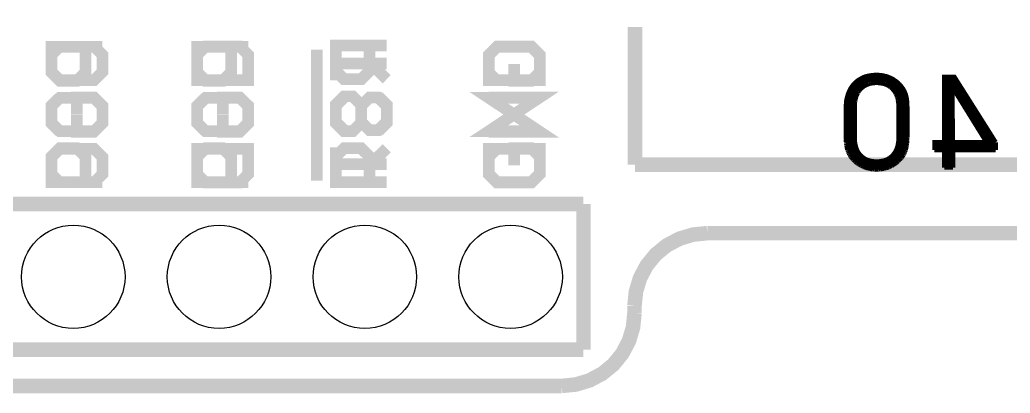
# Model space of a CAD drawing. Extents: x -0.81 to 1.58, y -0.19 to 3.
# Drawn here: x 0.213 to 0.893, y -0.19 to 0.067 of the extents above; entities that cross this region are included whole.
import ezdxf

# ---------------------------------------------------------------- set-up
doc = ezdxf.new("R2010")
doc.units = 0
doc.layers.get('0').update_dxf_attribs({"linetype": 'CONTINUOUS'})
for name, color, linetype in [('MIKROMEDIAFORPIC32_V110_GBO', 3, 'CONTINUOUS'), ('MIKROMEDIAFORPIC32_V110_GBS', 5, 'CONTINUOUS'), ('MIKROMEDIAFORPIC32_V110_GKO', 9, 'CONTINUOUS'), ('MIKROMEDIAFORPIC32_V110_GTO', 11, 'CONTINUOUS')]:
    doc.layers.add(name, color=color, linetype=linetype)

# ---------------------------------------------------------------- blocks, each defined once
blk = doc.blocks.new('ROUND_209')
blk.add_circle((0, 0), 0.0355)

msp = doc.modelspace()

# ---------------------------------------------------------------- linework, layer by layer
at = {"layer": 'MIKROMEDIAFORPIC32_V110_GBO'}
for points, const_width in [([(0.27, 0.048), (0.235, 0.048), (0.235, 0.0305), (0.2408, 0.0247), (0.2525, 0.0247), (0.2583, 0.0305), (0.2583, 0.048)], 0.008), ([(0.37, 0.048), (0.335, 0.048), (0.335, 0.0305), (0.3408, 0.0247), (0.3525, 0.0247), (0.3583, 0.0305), (0.3583, 0.048)], 0.008), ([(0.417, -0.044), (0.417, 0.046)], 0.008), ([(0.465, 0.049), (0.43, 0.049), (0.43, 0.0315), (0.4358, 0.0257), (0.4475, 0.0257), (0.4533, 0.0315), (0.4533, 0.049)], 0.008), ([(0.5408, 0.0247), (0.535, 0.0305), (0.535, 0.0422), (0.5408, 0.048), (0.5642, 0.048), (0.57, 0.0422), (0.57, 0.0305), (0.5642, 0.0247), (0.5525, 0.0247), (0.5525, 0.0363)], 0.008), ([(0.4533, 0.0373), (0.465, 0.0257)], 0.008), ([(0.78, -0.0139), (0.78, -0.0133), (0.78, 0.0058), (0.78, 0.0071), (0.7801, 0.0084), (0.7802, 0.0097), (0.7803, 0.0109), (0.7805, 0.0121), (0.7808, 0.0132), (0.7811, 0.0143), (0.7814, 0.0154), (0.7818, 0.0164), (0.7822, 0.0174), (0.7827, 0.0184), (0.7832, 0.0193), (0.7837, 0.0202), (0.7843, 0.021), (0.785, 0.0219), (0.7856, 0.0226), (0.7864, 0.0234), (0.7871, 0.0241), (0.7879, 0.0247), (0.7887, 0.0253), (0.7896, 0.0258), (0.7905, 0.0263), (0.7914, 0.0268), (0.7923, 0.0272), (0.7933, 0.0276), (0.7943, 0.0279), (0.7954, 0.0281), (0.7965, 0.0283), (0.7976, 0.0285), (0.7987, 0.0286), (0.7999, 0.0287), (0.8011, 0.0287), (0.8018, 0.0287), (0.8024, 0.0287), (0.8031, 0.0286), (0.8037, 0.0286), (0.8044, 0.0285), (0.805, 0.0284), (0.8056, 0.0283), (0.8062, 0.0282), (0.8068, 0.028), (0.8074, 0.0279), (0.808, 0.0277), (0.8086, 0.0275), (0.8092, 0.0273), (0.8098, 0.027), (0.8104, 0.0268), (0.8109, 0.0265), (0.8115, 0.0263), (0.812, 0.026), (0.8126, 0.0257), (0.8131, 0.0253), (0.8136, 0.025), (0.8141, 0.0246), (0.8146, 0.0243), (0.8151, 0.0239), (0.8155, 0.0235), (0.816, 0.0231), (0.8164, 0.0226), (0.8169, 0.0222), (0.8173, 0.0217), (0.8177, 0.0213), (0.8181, 0.0208), (0.8185, 0.0203), (0.8187, 0.0199), (0.819, 0.0196), (0.8192, 0.0193), (0.8194, 0.0189), (0.8196, 0.0186), (0.8198, 0.0182), (0.82, 0.0179), (0.8202, 0.0175), (0.8203, 0.0172), (0.8205, 0.0168), (0.8207, 0.0164), (0.8208, 0.0161), (0.8209, 0.0157), (0.8211, 0.0153), (0.8212, 0.0149), (0.8213, 0.0146), (0.8214, 0.0142), (0.8215, 0.0138), (0.8216, 0.0133), (0.8217, 0.0128), (0.8218, 0.0124), (0.8218, 0.0118), (0.8219, 0.0113), (0.822, 0.0108), (0.822, 0.0102), (0.822, 0.0096), (0.8221, 0.0089), (0.8221, 0.0083), (0.8221, 0.0076), (0.8222, 0.0069), (0.8222, 0.0062), (0.8222, 0.0055)], 0.003), ([(0.7949, 0.028), (0.8069, 0.028)], 0.003), ([(0.8408, -0.0229), (0.8408, -0.0175), (0.8475, -0.0175), (0.8475, 0.0274), (0.8545, 0.0274), (0.8828, -0.0175)], 0.003), ([(0.783, 0.019), (0.7902, 0.019)], 0.003), ([(0.7851, 0.022), (0.7946, 0.022)], 0.003), ([(0.7883, 0.025), (0.8136, 0.025)], 0.003), ([(0.7896, 0.0183), (0.7901, 0.0189)], 0.003), ([(0.7901, 0.0189), (0.7906, 0.0194)], 0.003), ([(0.7906, 0.0194), (0.7912, 0.0199)], 0.003), ([(0.7912, 0.0199), (0.7917, 0.0203)], 0.003), ([(0.7917, 0.0203), (0.7923, 0.0208)], 0.003), ([(0.7923, 0.0208), (0.7929, 0.0212)], 0.003), ([(0.7929, 0.0212), (0.7935, 0.0215)], 0.003), ([(0.7935, 0.0215), (0.7942, 0.0218)], 0.003), ([(0.7942, 0.0218), (0.7949, 0.0221)], 0.003), ([(0.7949, 0.0221), (0.7956, 0.0224)], 0.003), ([(0.7956, 0.0224), (0.7963, 0.0226)], 0.003), ([(0.7963, 0.0226), (0.797, 0.0228)], 0.003), ([(0.797, 0.0228), (0.7978, 0.0229)], 0.003), ([(0.7978, 0.0229), (0.7986, 0.023)], 0.003), ([(0.7986, 0.023), (0.7994, 0.0231)], 0.003), ([(0.7994, 0.0231), (0.8002, 0.0232)], 0.003), ([(0.8002, 0.0232), (0.8011, 0.0232)], 0.003), ([(0.8011, 0.0232), (0.802, 0.0232)], 0.003), ([(0.802, 0.0232), (0.8028, 0.0231)], 0.003), ([(0.8028, 0.0231), (0.8036, 0.023)], 0.003), ([(0.8036, 0.023), (0.8044, 0.0229)], 0.003), ([(0.8044, 0.0229), (0.8052, 0.0228)], 0.003), ([(0.8052, 0.0228), (0.806, 0.0226)], 0.003), ([(0.806, 0.0226), (0.8067, 0.0224)], 0.003), ([(0.8067, 0.0224), (0.8074, 0.0221)], 0.003), ([(0.8074, 0.0221), (0.8081, 0.0218)], 0.003), ([(0.8076, 0.022), (0.817, 0.022)], 0.003), ([(0.8081, 0.0218), (0.8087, 0.0215)], 0.003), ([(0.8087, 0.0215), (0.8094, 0.0211)], 0.003), ([(0.8094, 0.0211), (0.81, 0.0207)], 0.003), ([(0.81, 0.0207), (0.8105, 0.0203)], 0.003), ([(0.8105, 0.0203), (0.8111, 0.0199)], 0.003), ([(0.8111, 0.0199), (0.8116, 0.0194)], 0.003), ([(0.8116, 0.0194), (0.8121, 0.0189)], 0.003), ([(0.812, 0.019), (0.8193, 0.019)], 0.003), ([(0.8121, 0.0189), (0.8126, 0.0183)], 0.003), ([(0.8475, 0.025), (0.856, 0.025)], 0.003), ([(0.8475, 0.022), (0.8579, 0.022)], 0.003), ([(0.8475, 0.019), (0.8532, 0.019)], 0.003), ([(0.8531, 0.0202), (0.8764, -0.0175)], 0.003), ([(0.8531, 0.0202), (0.8534, -0.0175)], 0.003), ([(0.8539, 0.019), (0.8598, 0.019)], 0.003), ([(0.2408, -0.0103), (0.235, -0.0045), (0.235, 0.0072), (0.2408, 0.013), (0.2642, 0.013), (0.27, 0.0072), (0.27, -0.0045), (0.2642, -0.0103), (0.2525, -0.0103), (0.2525, 0.0013)], 0.008), ([(0.3408, -0.0103), (0.335, -0.0045), (0.335, 0.0072), (0.3408, 0.013), (0.3642, 0.013), (0.37, 0.0072), (0.37, -0.0045), (0.3642, -0.0103), (0.3525, -0.0103), (0.3525, 0.0013)], 0.008), ([(0.4358, -0.0093), (0.43, -0.0035), (0.43, 0.0082), (0.4358, 0.014), (0.4417, 0.014), (0.4475, 0.0082), (0.4475, -0.0035), (0.4533, -0.0093), (0.4592, -0.0093), (0.465, -0.0035), (0.465, 0.0082), (0.4592, 0.014)], 0.008), ([(0.57, 0.013), (0.535, 0.013), (0.57, -0.0103), (0.535, -0.0103)], 0.008), ([(0.7807, 0.013), (0.7869, 0.013)], 0.003), ([(0.7816, 0.016), (0.7881, 0.016)], 0.003), ([(0.7865, 0.0114), (0.7867, 0.0122)], 0.003), ([(0.7867, 0.0122), (0.7869, 0.013)], 0.003), ([(0.7869, 0.013), (0.7871, 0.0138)], 0.003), ([(0.7871, 0.0138), (0.7874, 0.0145)], 0.003), ([(0.7874, 0.0145), (0.7877, 0.0152)], 0.003), ([(0.7877, 0.0152), (0.788, 0.0159)], 0.003), ([(0.788, 0.0159), (0.7884, 0.0165)], 0.003), ([(0.7884, 0.0165), (0.7887, 0.0172)], 0.003), ([(0.7887, 0.0172), (0.7892, 0.0178)], 0.003), ([(0.7892, 0.0178), (0.7896, 0.0183)], 0.003), ([(0.8126, 0.0183), (0.8131, 0.0177)], 0.003), ([(0.8131, 0.0177), (0.8135, 0.0171)], 0.003), ([(0.8135, 0.0171), (0.8139, 0.0165)], 0.003), ([(0.8139, 0.0165), (0.8142, 0.0158)], 0.003), ([(0.8141, 0.016), (0.8208, 0.016)], 0.003), ([(0.8142, 0.0158), (0.8146, 0.0151)], 0.003), ([(0.8146, 0.0151), (0.8149, 0.0144)], 0.003), ([(0.8149, 0.0144), (0.8151, 0.0136)], 0.003), ([(0.8151, 0.0136), (0.8154, 0.0129)], 0.003), ([(0.8153, 0.013), (0.8216, 0.013)], 0.003), ([(0.8154, 0.0129), (0.8156, 0.0121)], 0.003), ([(0.8156, 0.0121), (0.8157, 0.0112)], 0.003), ([(0.8475, 0.016), (0.8532, 0.016)], 0.003), ([(0.8475, 0.013), (0.8532, 0.013)], 0.003), ([(0.8557, 0.016), (0.8617, 0.016)], 0.003), ([(0.8576, 0.013), (0.8636, 0.013)], 0.003), ([(0.78, 0.007), (0.7861, 0.007)], 0.003), ([(0.7802, 0.01), (0.7863, 0.01)], 0.003), ([(0.7861, 0.0079), (0.7862, 0.0088)], 0.003), ([(0.7861, 0.007), (0.7861, 0.0079)], 0.003), ([(0.7861, -0.0145), (0.7861, 0.007)], 0.003), ([(0.7862, 0.0097), (0.7864, 0.0106)], 0.003), ([(0.7862, 0.0088), (0.7862, 0.0097)], 0.003), ([(0.7864, 0.0106), (0.7865, 0.0114)], 0.003), ([(0.8157, 0.0112), (0.8159, 0.0104)], 0.003), ([(0.8159, 0.0104), (0.816, 0.0095)], 0.003), ([(0.8159, 0.01), (0.822, 0.01)], 0.003), ([(0.816, 0.0095), (0.8161, 0.0086)], 0.003), ([(0.8161, 0.0086), (0.8161, 0.0077)], 0.003), ([(0.8161, 0.0077), (0.8161, 0.0067)], 0.003), ([(0.8161, 0.007), (0.8221, 0.007)], 0.003), ([(0.8161, -0.0144), (0.8161, 0.0067)], 0.003), ([(0.8222, -0.013), (0.8222, 0.0055)], 0.003), ([(0.8475, 0.01), (0.8532, 0.01)], 0.003), ([(0.8475, 0.007), (0.8532, 0.007)], 0.003), ([(0.8594, 0.01), (0.8655, 0.01)], 0.003), ([(0.8613, 0.007), (0.8674, 0.007)], 0.003), ([(0.78, 0.004), (0.7861, 0.004)], 0.003), ([(0.78, 0.001), (0.7861, 0.001)], 0.003), ([(0.8161, 0.004), (0.8222, 0.004)], 0.003), ([(0.8161, 0.001), (0.8222, 0.001)], 0.003), ([(0.8475, 0.004), (0.8533, 0.004)], 0.003), ([(0.8475, 0.001), (0.8533, 0.001)], 0.003), ([(0.8631, 0.004), (0.8693, 0.004)], 0.003), ([(0.865, 0.001), (0.8711, 0.001)], 0.003), ([(0.78, -0.002), (0.7861, -0.002)], 0.003), ([(0.78, -0.005), (0.7861, -0.005)], 0.003), ([(0.78, -0.008), (0.7861, -0.008)], 0.003), ([(0.8161, -0.002), (0.8222, -0.002)], 0.003), ([(0.8161, -0.005), (0.8222, -0.005)], 0.003), ([(0.8161, -0.008), (0.8222, -0.008)], 0.003), ([(0.8475, -0.002), (0.8533, -0.002)], 0.003), ([(0.8475, -0.005), (0.8533, -0.005)], 0.003), ([(0.8475, -0.008), (0.8533, -0.008)], 0.003), ([(0.8668, -0.002), (0.873, -0.002)], 0.003), ([(0.8687, -0.005), (0.8749, -0.005)], 0.003), ([(0.8705, -0.008), (0.8768, -0.008)], 0.003), ([(0.78, -0.011), (0.7861, -0.011)], 0.003), ([(0.78, -0.0139), (0.78, -0.0145)], 0.003), ([(0.78, -0.014), (0.7861, -0.014)], 0.003), ([(0.78, -0.0145), (0.78, -0.0151)], 0.003), ([(0.7861, -0.0145), (0.7861, -0.0155), (0.7862, -0.0164), (0.7862, -0.0173), (0.7864, -0.0182), (0.7865, -0.019), (0.7867, -0.0198), (0.7869, -0.0206), (0.7871, -0.0214), (0.7874, -0.0221), (0.7877, -0.0228), (0.788, -0.0235), (0.7883, -0.0241), (0.7887, -0.0248), (0.7892, -0.0254), (0.7896, -0.0259), (0.7901, -0.0265), (0.7906, -0.027), (0.7911, -0.0275), (0.7917, -0.0279), (0.7923, -0.0283), (0.7929, -0.0287), (0.7935, -0.0291), (0.7941, -0.0294), (0.7948, -0.0297), (0.7955, -0.0299), (0.7963, -0.0302), (0.797, -0.0303), (0.7978, -0.0305), (0.7986, -0.0306), (0.7994, -0.0307), (0.8002, -0.0307), (0.8011, -0.0308), (0.802, -0.0307), (0.8028, -0.0307), (0.8036, -0.0306), (0.8044, -0.0305), (0.8052, -0.0303), (0.806, -0.0302), (0.8067, -0.0299), (0.8074, -0.0297), (0.8081, -0.0294), (0.8087, -0.0291), (0.8094, -0.0287), (0.81, -0.0283), (0.8105, -0.0279), (0.8111, -0.0275), (0.8116, -0.027), (0.8121, -0.0264), (0.8126, -0.0259), (0.8131, -0.0253), (0.8135, -0.0247), (0.8139, -0.0241), (0.8142, -0.0234), (0.8146, -0.0227), (0.8149, -0.022), (0.8151, -0.0213), (0.8154, -0.0205), (0.8156, -0.0197), (0.8157, -0.0189), (0.8159, -0.018), (0.816, -0.0172), (0.8161, -0.0163), (0.8161, -0.0153), (0.8161, -0.0144)], 0.003), ([(0.8161, -0.011), (0.8222, -0.011)], 0.003), ([(0.8161, -0.014), (0.8222, -0.014)], 0.003), ([(0.8221, -0.015), (0.8222, -0.0144)], 0.003), ([(0.8221, -0.0156), (0.8221, -0.015)], 0.003), ([(0.8222, -0.0137), (0.8222, -0.013)], 0.003), ([(0.8222, -0.0144), (0.8222, -0.0137)], 0.003), ([(0.8475, -0.011), (0.8534, -0.011)], 0.003), ([(0.8475, -0.014), (0.8534, -0.014)], 0.003), ([(0.8724, -0.011), (0.8787, -0.011)], 0.003), ([(0.8742, -0.014), (0.8806, -0.014)], 0.003), ([(0.2408, -0.0453), (0.235, -0.0395), (0.235, -0.0278), (0.2408, -0.022), (0.2642, -0.022), (0.27, -0.0278), (0.27, -0.0395), (0.2642, -0.0453)], 0.008), ([(0.335, -0.022), (0.37, -0.022), (0.37, -0.0395), (0.3642, -0.0453), (0.3408, -0.0453), (0.335, -0.0395), (0.335, -0.022)], 0.008), ([(0.43, -0.021), (0.43, -0.0443), (0.43, -0.0326), (0.465, -0.0326)], 0.008), ([(0.535, -0.022), (0.57, -0.022), (0.57, -0.0395), (0.5642, -0.0453), (0.5408, -0.0453), (0.535, -0.0395), (0.535, -0.022)], 0.008), ([(0.78, -0.0151), (0.78, -0.0157)], 0.003), ([(0.78, -0.0157), (0.7801, -0.0163)], 0.003), ([(0.7801, -0.0163), (0.7801, -0.0168)], 0.003), ([(0.7801, -0.0168), (0.7801, -0.0174)], 0.003), ([(0.7801, -0.017), (0.7862, -0.017)], 0.003), ([(0.7801, -0.0174), (0.7802, -0.0179)], 0.003), ([(0.7802, -0.0179), (0.7802, -0.0184)], 0.003), ([(0.7802, -0.0184), (0.7803, -0.0189)], 0.003), ([(0.7803, -0.0189), (0.7804, -0.0194)], 0.003), ([(0.7804, -0.0194), (0.7804, -0.0199)], 0.003), ([(0.7804, -0.0199), (0.7805, -0.0204)], 0.003), ([(0.7805, -0.02), (0.7867, -0.02)], 0.003), ([(0.7805, -0.0204), (0.7806, -0.0208)], 0.003), ([(0.7806, -0.0208), (0.7807, -0.0212)], 0.003), ([(0.7807, -0.0212), (0.7808, -0.0217)], 0.003), ([(0.7808, -0.0217), (0.7809, -0.0221)], 0.003), ([(0.8155, -0.02), (0.8217, -0.02)], 0.003), ([(0.816, -0.017), (0.822, -0.017)], 0.003), ([(0.8213, -0.0219), (0.8214, -0.0215)], 0.003), ([(0.8214, -0.0215), (0.8215, -0.021)], 0.003), ([(0.8215, -0.021), (0.8216, -0.0206)], 0.003), ([(0.8216, -0.0206), (0.8217, -0.0201)], 0.003), ([(0.8217, -0.0201), (0.8218, -0.0196)], 0.003), ([(0.8218, -0.0191), (0.8219, -0.0185)], 0.003), ([(0.8218, -0.0196), (0.8218, -0.0191)], 0.003), ([(0.8219, -0.0185), (0.822, -0.018)], 0.003), ([(0.822, -0.0168), (0.8221, -0.0162)], 0.003), ([(0.822, -0.0174), (0.822, -0.0168)], 0.003), ([(0.822, -0.018), (0.822, -0.0174)], 0.003), ([(0.8221, -0.0162), (0.8221, -0.0156)], 0.003), ([(0.8408, -0.02), (0.8828, -0.02)], 0.003), ([(0.8475, -0.017), (0.8534, -0.017)], 0.003), ([(0.8534, -0.0175), (0.8764, -0.0175)], 0.003), ([(0.8761, -0.017), (0.8825, -0.017)], 0.003), ([(0.8828, -0.0229), (0.8828, -0.0175)], 0.003), ([(0.7809, -0.0221), (0.781, -0.0225)], 0.003), ([(0.781, -0.0225), (0.7811, -0.0229)], 0.003), ([(0.7811, -0.0229), (0.7813, -0.0233)], 0.003), ([(0.7812, -0.023), (0.7877, -0.023)], 0.003), ([(0.7813, -0.0233), (0.7814, -0.0237)], 0.003), ([(0.7814, -0.0237), (0.7815, -0.024)], 0.003), ([(0.7815, -0.024), (0.7817, -0.0244)], 0.003), ([(0.7817, -0.0244), (0.7819, -0.0248)], 0.003), ([(0.7819, -0.0248), (0.782, -0.0251)], 0.003), ([(0.782, -0.0251), (0.7822, -0.0255)], 0.003), ([(0.7822, -0.0255), (0.7824, -0.0259)], 0.003), ([(0.7824, -0.0259), (0.7826, -0.0262)], 0.003), ([(0.7825, -0.026), (0.7897, -0.026)], 0.003), ([(0.7826, -0.0262), (0.7828, -0.0265)], 0.003), ([(0.7828, -0.0265), (0.783, -0.0269)], 0.003), ([(0.783, -0.0269), (0.7832, -0.0272)], 0.003), ([(0.7832, -0.0272), (0.7834, -0.0275)], 0.003), ([(0.7834, -0.0275), (0.7838, -0.028)], 0.003), ([(0.7838, -0.028), (0.7842, -0.0285)], 0.003), ([(0.7842, -0.0285), (0.7846, -0.029)], 0.003), ([(0.8125, -0.026), (0.8197, -0.026)], 0.003), ([(0.8144, -0.023), (0.821, -0.023)], 0.003), ([(0.8177, -0.0288), (0.8182, -0.0283)], 0.003), ([(0.8182, -0.0283), (0.8186, -0.0278)], 0.003), ([(0.8186, -0.0278), (0.8188, -0.0275)], 0.003), ([(0.8188, -0.0275), (0.819, -0.0272)], 0.003), ([(0.819, -0.0272), (0.8192, -0.0268)], 0.003), ([(0.8192, -0.0268), (0.8194, -0.0265)], 0.003), ([(0.8194, -0.0265), (0.8196, -0.0262)], 0.003), ([(0.8196, -0.0262), (0.8198, -0.0258)], 0.003), ([(0.8198, -0.0258), (0.82, -0.0255)], 0.003), ([(0.82, -0.0255), (0.8202, -0.0251)], 0.003), ([(0.8202, -0.0251), (0.8204, -0.0247)], 0.003), ([(0.8204, -0.0247), (0.8205, -0.0244)], 0.003), ([(0.8205, -0.0244), (0.8207, -0.024)], 0.003), ([(0.8207, -0.024), (0.8208, -0.0236)], 0.003), ([(0.8208, -0.0236), (0.8209, -0.0232)], 0.003), ([(0.8209, -0.0232), (0.8211, -0.0228)], 0.003), ([(0.8211, -0.0228), (0.8212, -0.0223)], 0.003), ([(0.8212, -0.0223), (0.8213, -0.0219)], 0.003), ([(0.8408, -0.0229), (0.8475, -0.0229)], 0.003), ([(0.8475, -0.035), (0.8475, -0.0229)], 0.003), ([(0.8475, -0.023), (0.8536, -0.023)], 0.003), ([(0.8475, -0.026), (0.8536, -0.026)], 0.003), ([(0.8536, -0.0229), (0.8828, -0.0229)], 0.003), ([(0.8536, -0.035), (0.8536, -0.0229)], 0.003), ([(0.7846, -0.029), (0.785, -0.0295)], 0.003), ([(0.7846, -0.029), (0.7933, -0.029)], 0.003), ([(0.785, -0.0295), (0.7854, -0.0299)], 0.003), ([(0.7854, -0.0299), (0.7859, -0.0304)], 0.003), ([(0.7859, -0.0304), (0.7863, -0.0308)], 0.003), ([(0.7863, -0.0308), (0.7868, -0.0312)], 0.003), ([(0.7868, -0.0312), (0.7873, -0.0316)], 0.003), ([(0.7873, -0.0316), (0.7878, -0.032)], 0.003), ([(0.7878, -0.032), (0.7883, -0.0323)], 0.003), ([(0.7878, -0.032), (0.8143, -0.032)], 0.003), ([(0.7883, -0.0323), (0.7888, -0.0327)], 0.003), ([(0.7888, -0.0327), (0.7893, -0.033)], 0.003), ([(0.7893, -0.033), (0.7899, -0.0333)], 0.003), ([(0.7899, -0.0333), (0.7904, -0.0336)], 0.003), ([(0.7904, -0.0336), (0.791, -0.0339)], 0.003), ([(0.791, -0.0339), (0.7916, -0.0342)], 0.003), ([(0.7916, -0.0342), (0.7922, -0.0345)], 0.003), ([(0.7922, -0.0345), (0.7928, -0.0347)], 0.003), ([(0.7928, -0.0347), (0.7934, -0.0349)], 0.003), ([(0.7934, -0.0349), (0.794, -0.0351)], 0.003), ([(0.7935, -0.035), (0.8086, -0.035)], 0.003), ([(0.794, -0.0351), (0.7946, -0.0353)], 0.003), ([(0.7946, -0.0353), (0.7952, -0.0355)], 0.003), ([(0.8068, -0.0355), (0.8074, -0.0354)], 0.003), ([(0.8074, -0.0354), (0.808, -0.0352)], 0.003), ([(0.808, -0.0352), (0.8086, -0.035)], 0.003), ([(0.8086, -0.035), (0.8092, -0.0348)], 0.003), ([(0.8089, -0.029), (0.8175, -0.029)], 0.003), ([(0.8092, -0.0348), (0.8098, -0.0346)], 0.003), ([(0.8098, -0.0346), (0.8103, -0.0343)], 0.003), ([(0.8103, -0.0343), (0.8109, -0.034)], 0.003), ([(0.8109, -0.034), (0.8115, -0.0338)], 0.003), ([(0.8115, -0.0338), (0.812, -0.0335)], 0.003), ([(0.812, -0.0335), (0.8125, -0.0332)], 0.003), ([(0.8125, -0.0332), (0.8131, -0.0328)], 0.003), ([(0.8131, -0.0328), (0.8136, -0.0325)], 0.003), ([(0.8136, -0.0325), (0.8141, -0.0321)], 0.003), ([(0.8141, -0.0321), (0.8146, -0.0318)], 0.003), ([(0.8146, -0.0318), (0.8151, -0.0314)], 0.003), ([(0.8151, -0.0314), (0.8155, -0.031)], 0.003), ([(0.8155, -0.031), (0.816, -0.0306)], 0.003), ([(0.816, -0.0306), (0.8164, -0.0301)], 0.003), ([(0.8164, -0.0301), (0.8169, -0.0297)], 0.003), ([(0.8169, -0.0297), (0.8173, -0.0292)], 0.003), ([(0.8173, -0.0292), (0.8177, -0.0288)], 0.003), ([(0.8475, -0.029), (0.8536, -0.029)], 0.003), ([(0.8475, -0.032), (0.8536, -0.032)], 0.003), ([(0.8475, -0.035), (0.8536, -0.035)], 0.003), ([(0.7952, -0.0355), (0.7958, -0.0356)], 0.003), ([(0.7958, -0.0356), (0.7965, -0.0358)], 0.003), ([(0.7965, -0.0358), (0.7971, -0.0359)], 0.003), ([(0.7971, -0.0359), (0.7977, -0.036)], 0.003), ([(0.7977, -0.036), (0.7984, -0.0361)], 0.003), ([(0.7984, -0.0361), (0.7991, -0.0361)], 0.003), ([(0.7991, -0.0361), (0.7997, -0.0362)], 0.003), ([(0.7997, -0.0362), (0.8004, -0.0362)], 0.003), ([(0.8004, -0.0362), (0.8011, -0.0362)], 0.003), ([(0.8011, -0.0362), (0.8018, -0.0362)], 0.003), ([(0.8018, -0.0362), (0.8024, -0.0362)], 0.003), ([(0.8024, -0.0362), (0.8031, -0.0361)], 0.003), ([(0.8031, -0.0361), (0.8037, -0.0361)], 0.003), ([(0.8037, -0.0361), (0.8044, -0.036)], 0.003), ([(0.8044, -0.036), (0.805, -0.0359)], 0.003), ([(0.805, -0.0359), (0.8056, -0.0358)], 0.003), ([(0.8056, -0.0358), (0.8062, -0.0357)], 0.003), ([(0.8062, -0.0357), (0.8068, -0.0355)], 0.003)]:
    msp.add_lwpolyline(points, dxfattribs=dict(at, const_width=const_width))
at = {"layer": 'MIKROMEDIAFORPIC32_V110_GKO', "const_width": 0.01}
for points in [[(0.685, -0.08), (0.6752, -0.081), (0.6659, -0.0838), (0.6572, -0.0884), (0.6496, -0.0946), (0.6434, -0.1022), (0.6388, -0.1109), (0.636, -0.1202), (0.635, -0.13)], [(0.685, -0.08), (1.485, -0.08)], [(0.635, -0.135), (0.635, -0.13)], [(0.585, -0.185), (0.5948, -0.184), (0.6041, -0.1812), (0.6128, -0.1766), (0.6204, -0.1704), (0.6266, -0.1628), (0.6312, -0.1541), (0.634, -0.1448), (0.635, -0.135)], [(-0.715, -0.185), (0.585, -0.185)]]:
    msp.add_lwpolyline(points, dxfattribs=at)
at = {"layer": 'MIKROMEDIAFORPIC32_V110_GTO'}
for points, const_width in [([(0.6354, 0.0616), (0.6354, -0.0329)], 0.01), ([(0.2408, 0.0483), (0.235, 0.0425), (0.235, 0.0308), (0.2408, 0.025), (0.2642, 0.025), (0.27, 0.0308), (0.27, 0.0425), (0.2642, 0.0483)], 0.008), ([(0.335, 0.025), (0.37, 0.025), (0.37, 0.0425), (0.3642, 0.0483), (0.3408, 0.0483), (0.335, 0.0425), (0.335, 0.025)], 0.008), ([(0.417, -0.044), (0.417, 0.046)], 0.008), ([(0.43, 0.025), (0.43, 0.0483), (0.43, 0.0366), (0.465, 0.0366)], 0.008), ([(0.535, 0.025), (0.57, 0.025), (0.57, 0.0425), (0.5642, 0.0483), (0.5408, 0.0483), (0.535, 0.0425), (0.535, 0.025)], 0.008), ([(0.2408, 0.0133), (0.235, 0.0075), (0.235, -0.0042), (0.2408, -0.01), (0.2642, -0.01), (0.27, -0.0042), (0.27, 0.0075), (0.2642, 0.0133), (0.2525, 0.0133), (0.2525, 0.0017)], 0.008), ([(0.3408, 0.0133), (0.335, 0.0075), (0.335, -0.0042), (0.3408, -0.01), (0.3642, -0.01), (0.37, -0.0042), (0.37, 0.0075), (0.3642, 0.0133), (0.3525, 0.0133), (0.3525, 0.0017)], 0.008), ([(0.4358, 0.0133), (0.43, 0.0075), (0.43, -0.0042), (0.4358, -0.01), (0.4417, -0.01), (0.4475, -0.0042), (0.4475, 0.0075), (0.4533, 0.0133), (0.4592, 0.0133), (0.465, 0.0075), (0.465, -0.0042), (0.4592, -0.01)], 0.008), ([(0.57, -0.01), (0.535, -0.01), (0.57, 0.0133), (0.535, 0.0133)], 0.008), ([(0.27, -0.045), (0.235, -0.045), (0.235, -0.0275), (0.2408, -0.0217), (0.2525, -0.0217), (0.2583, -0.0275), (0.2583, -0.045)], 0.008), ([(0.37, -0.045), (0.335, -0.045), (0.335, -0.0275), (0.3408, -0.0217), (0.3525, -0.0217), (0.3583, -0.0275), (0.3583, -0.045)], 0.008), ([(0.465, -0.045), (0.43, -0.045), (0.43, -0.0275), (0.4358, -0.0217), (0.4475, -0.0217), (0.4533, -0.0275), (0.4533, -0.045)], 0.008), ([(0.4533, -0.0333), (0.465, -0.0217)], 0.008), ([(0.5408, -0.0217), (0.535, -0.0275), (0.535, -0.0392), (0.5408, -0.045), (0.5642, -0.045), (0.57, -0.0392), (0.57, -0.0275), (0.5642, -0.0217), (0.5525, -0.0217), (0.5525, -0.0333)], 0.008), ([(0.6354, -0.0329), (1.0193, -0.0329)], 0.01), ([(0.1, -0.06), (0.6, -0.06)], 0.01), ([(0.6, -0.16), (0.6, -0.06)], 0.01), ([(0.1, -0.16), (0.6, -0.16)], 0.01)]:
    msp.add_lwpolyline(points, dxfattribs=dict(at, const_width=const_width))

# ---------------------------------------------------------------- block references
at = {"layer": 'MIKROMEDIAFORPIC32_V110_GBS'}
for p in [(0.25, -0.11), (0.35, -0.11), (0.45, -0.11), (0.55, -0.11)]:
    msp.add_blockref('ROUND_209', p, dxfattribs=at)

doc.saveas('drawing.dxf')
